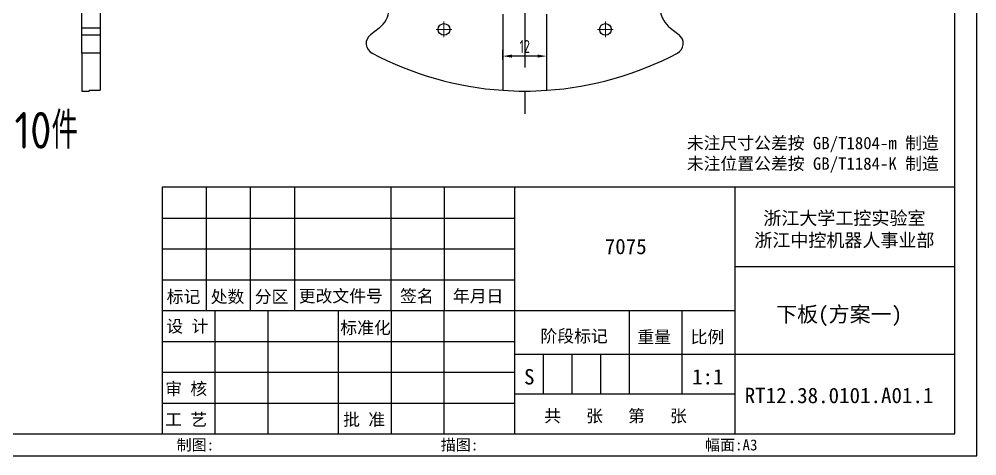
# Model space of a CAD drawing. Header units: millimetres. Extents: x 2655 to 4125, y 1630 to 1991.
# Drawn here: x 3864.1 to 4125.1, y 1634.5 to 1753.5 of the extents above; entities that cross this region are included whole.
import ezdxf

# ---------------------------------------------------------------- set-up
doc = ezdxf.new("R2010")
doc.units = ezdxf.units.MM
doc.linetypes.add('CENTER', pattern=[50.8, 31.75, -6.35, 6.35, -6.35])
for name, color, linetype in [('3中心线层', 1, 'CENTER'), ('41', 3, 'Continuous'), ('7标注层', 4, 'Continuous'), ('NUM', 6, 'Continuous'), ('图框_外框线', 7, 'Continuous'), ('图框_标题栏文字', 73, 'Continuous')]:
    doc.layers.add(name, color=color, linetype=linetype)
doc.styles.add('PC_TEXTSTYLE', font='gbenor.shx', dxfattribs={"width": 0.8, "bigfont": 'gbcbig.shx'})
doc.styles.get("Standard").update_dxf_attribs({"font": 'arial.ttf'})
doc.styles.add('仿宋体', font='')
doc.styles.add('工程字', font='gbenor.shx', dxfattribs={"bigfont": 'gbcbig.shx'})
doc.styles.get('仿宋体').set_extended_font_data('FangSong_GB2312')
doc.dimstyles.new('GB-35', dxfattribs={"dimtxt": 3.5, "dimasz": 2.5, "dimexe": 1.75, "dimexo": 0, "dimgap": 0.875, "dimtad": 1, "dimdsep": 46, "dimtxsty": 'PC_TEXTSTYLE', "dimcen": -3.5, "dimadec": 0, "dimazin": 0, "dimtfac": 0.7, "dimtmove": 0, "dimatfit": 3, "dimfxl": 1, "dimtzin": 0, "dimarcsym": 0})

# ---------------------------------------------------------------- blocks, each defined once
blk = doc.blocks.new('SW_CENTERMARKSYMBOL_30')
at = {"color": 0, "linetype": 'Continuous', "lineweight": 0}
for p, q in [((-1.25, 0), (-2.125, 0)), ((0, 0), (-1.25, 0)), ((0, 1.25), (0, 2.125)), ((0, 0), (0, 1.25)), ((0, 0), (0, -1.25)), ((0, 0), (1.25, 0)), ((1.25, 0), (2.125, 0)), ((0, -1.25), (0, -2.125))]:
    blk.add_line(p, q, dxfattribs=at)
blk = doc.blocks.new('SW_CENTERMARKSYMBOL_32')
at = {"color": 0, "linetype": 'Continuous', "lineweight": 0}
for p, q in [((-1.25, 0), (-2.125, 0)), ((0, 0), (-1.25, 0)), ((0, 1.25), (0, 2.125)), ((0, 0), (0, 1.25)), ((0, 0), (0, -1.25)), ((0, 0), (1.25, 0)), ((1.25, 0), (2.125, 0)), ((0, -1.25), (0, -2.125))]:
    blk.add_line(p, q, dxfattribs=at)
blk = doc.blocks.new('*D303')
at = {"layer": '7标注层', "color": 0, "lineweight": -2, "transparency": 16777216}
for p, q in [((3995.85, 1742.4), (3995.85, 1745.16)), ((4007.85, 1742.4), (4007.85, 1745.16)), ((4005.35, 1743.41), (3998.35, 1743.41))]:
    blk.add_line(p, q, dxfattribs=at)
at = {"layer": '7标注层', "color": 0, "transparency": 16777216}
for points in [[(3998.35, 1743.82), (3998.35, 1742.99), (3995.85, 1743.41)], [(4005.35, 1743.82), (4005.35, 1742.99), (4007.85, 1743.41)]]:
    blk.add_solid(points, dxfattribs=at)
at = {"layer": 'Defpoints', "color": 0, "transparency": 16777216}
for p in [(3995.85, 1743.41), (3995.85, 1742.4), (4007.85, 1742.4)]:
    blk.add_point(p, dxfattribs=at)
at = {"layer": '7标注层', "color": 0, "lineweight": 25, "transparency": 16777216, "insert": (4001.85, 1746.03), "char_height": 3.5, "attachment_point": 5, "style": 'PC_TEXTSTYLE'}
blk.add_mtext('12', dxfattribs=at)

msp = doc.modelspace()

# ---------------------------------------------------------------- linework, layer by layer
at = {"color": 7, "linetype": 'Continuous', "lineweight": 25}
for p, q in [((3881.109, 1751.065), (3881.109, 1761.592)), ((3886.109, 1761.592), (3886.109, 1751.065)), ((3995.855, 1754.883), (3995.855, 1734.086)), ((4007.855, 1734.086), (4007.855, 1754.883)), ((3886.109, 1751.065), (3881.109, 1751.065)), ((3881.109, 1749.225), (3881.109, 1751.065)), ((3881.109, 1749.225), (3886.109, 1749.225)), ((3881.109, 1744.209), (3881.109, 1749.225)), ((3886.109, 1751.065), (3886.109, 1749.225)), ((3886.109, 1749.225), (3886.109, 1744.209)), ((3962.155, 1751.065), (3959.8, 1749.225)), ((4041.555, 1751.065), (4043.909, 1749.225)), ((3886.109, 1744.209), (3881.109, 1744.209)), ((3881.109, 1744.209), (3881.109, 1733.883)), ((3886.109, 1744.209), (3886.109, 1734.086)), ((3881.109, 1733.883), (3883.109, 1733.883)), ((3883.109, 1734.086), (3886.109, 1734.086)), ((3883.109, 1734.086), (3883.109, 1733.883))]:
    msp.add_line(p, q, dxfattribs=at)
for centre in [(3979.855, 1750.683), (4023.855, 1750.683)]:
    msp.add_circle(centre, 1.6, dxfattribs=at)
for centre, radius, start, end in [((3957.537, 1756.975), 7.5, 308, 38), ((4046.172, 1756.975), 7.5, 142, 232), ((3961.647, 1746.861), 3, 128, 242.126), ((4042.062, 1746.861), 3, 297.874, 52), ((4001.855, 1822.883), 89, 242.126, 266.13443), ((4001.855, 1822.883), 89, 273.86557, 297.874), ((4001.855, 1822.883), 89, 266.13443, 273.86557)]:
    msp.add_arc(centre, radius, start, end, dxfattribs=at)
at = {"layer": '3中心线层', "color": 1}
msp.add_line((4001.855, 1822.883), (4001.906, 1724.694), dxfattribs=at)
at = {"layer": '图框_外框线', "lineweight": 25}
for p, q in [((3915.078, 1707.651), (3915.078, 1674.051)), ((3927.078, 1674.051), (3927.078, 1707.651)), ((3939.078, 1707.651), (3939.078, 1674.051)), ((3965.478, 1674.051), (3965.478, 1707.651)), ((3979.878, 1707.651), (3979.878, 1674.051)), ((3999.078, 1707.651), (3999.078, 1640.451)), ((4059.078, 1707.651), (4059.078, 1640.451)), ((4059.078, 1686.051), (4119.078, 1686.051)), ((3903.078, 1682.451), (3999.078, 1682.451)), ((3903.078, 1674.051), (4059.078, 1674.051)), ((3917.478, 1640.451), (3917.478, 1674.051)), ((3931.878, 1674.051), (3931.878, 1640.451)), ((3951.078, 1640.451), (3951.078, 1674.051)), ((3965.478, 1674.051), (3965.478, 1640.451)), ((3979.878, 1640.451), (3979.878, 1674.051)), ((4030.278, 1674.051), (4030.278, 1651.251)), ((4044.678, 1674.051), (4044.678, 1651.251)), ((4119.078, 1662.051), (3999.078, 1662.051)), ((4059.078, 1651.251), (3999.078, 1651.251))]:
    msp.add_line(p, q, dxfattribs=at)
at = {"layer": '图框_外框线', "color": 20, "lineweight": 25}
for p, q in [((3903.078, 1699.251), (3999.078, 1699.251)), ((3903.078, 1690.851), (3999.078, 1690.851)), ((3903.078, 1665.651), (3999.078, 1665.651)), ((4006.878, 1662.051), (4006.878, 1651.251)), ((4014.678, 1662.051), (4014.678, 1651.251)), ((4022.478, 1662.051), (4022.478, 1651.251)), ((3903.078, 1657.251), (3999.078, 1657.251)), ((3903.078, 1648.851), (3999.078, 1648.851))]:
    msp.add_line(p, q, dxfattribs=at)
at = {"layer": '图框_外框线', "lineweight": 25}
for points in [[(3621.078, 1634.451), (4125.078, 1634.451), (4125.078, 1990.851), (3621.078, 1990.851)], [(3651.078, 1640.451), (4119.078, 1640.451), (4119.078, 1984.851), (3651.078, 1984.851)]]:
    msp.add_lwpolyline(points, close=True, dxfattribs=at)
msp.add_lwpolyline([(4119.078, 1707.651), (3903.078, 1707.651), (3903.078, 1640.451), (4119.078, 1640.451), (4119.078, 1707.651)], dxfattribs=at)

# ---------------------------------------------------------------- block references
at = {"color": 1, "linetype": 'Continuous', "lineweight": 25}
for name, p in [('SW_CENTERMARKSYMBOL_32', (3979.855, 1750.683)), ('SW_CENTERMARKSYMBOL_30', (4023.855, 1750.683))]:
    msp.add_blockref(name, p, dxfattribs=at)

# ---------------------------------------------------------------- texts
at = {"layer": '41', "color": 73, "lineweight": 25, "width": 57.86919, "attachment_point": 5, "style": '仿宋体'}
for s, insert, char_height in [('浙江大学工控实验室\\P浙江中控机器人事业部', (4088.976, 1696.043), 3.6), ('7075', (4029.379, 1691.483), 4.2), ('{\\fSimSun|b0|i0|c134|p2;下板(方案一)}', (4087.528, 1672.487), 4.2), ('RT12.38.0101.A01.1', (4087.528, 1650.887), 4.2)]:
    msp.add_mtext(s, dxfattribs=dict(at, insert=insert, char_height=char_height))
at = {"layer": '41', "color": 73, "lineweight": 25, "char_height": 3, "width": 19.02088, "attachment_point": 4}
for s, insert in [('{\\fFangSong_GB2312|b0|i0|c134|p49;制图:}', (3906.984, 1637.269)), ('{\\fFangSong_GB2312|b0|i0|c134|p49;描图:}', (3978.984, 1637.269)), ('{\\fFangSong_GB2312|b0|i0|c134|p49;幅面:A3}', (4050.984, 1637.269))]:
    msp.add_mtext(s, dxfattribs=dict(at, insert=insert))
at = {"layer": 'NUM', "lineweight": 25, "ltscale": 11, "insert": (3841.185, 1728.183), "char_height": 10, "width": 68.78586, "attachment_point": 1, "style": '工程字'}
msp.add_mtext('数量：10件', dxfattribs=at)
at = {"layer": '图框_标题栏文字', "lineweight": 25, "style": '仿宋体'}
for s, height, p in [('标记', 3.36, (3904.278, 1676.157)), ('处数', 3.36, (3916.278, 1676.157)), ('分区', 3.36, (3928.278, 1676.157)), ('更改文件号', 3.36, (3940.278, 1676.335)), ('签名', 3.36, (3967.878, 1676.338)), ('年月日', 3.36, (3982.278, 1676.338)), ('设 计', 3.36, (3904.198, 1668.108)), ('标准化', 3.36, (3951.604, 1667.69)), ('阶段标记', 3.36, (4006.147, 1665.412)), ('重量', 3.36, (4032.547, 1665.172)), ('比例', 3.36, (4047.078, 1665.172)), ('S', 4.2, (4001.672, 1653.906)), ('1:1', 4.2, (4047.457, 1653.906)), ('审 核', 3.36, (3903.85, 1651.068)), ('共   张   第   张', 3.36, (4007.136, 1643.667)), ('工 艺', 3.36, (3903.85, 1642.668)), ('批 准', 3.36, (3952.36, 1642.668))]:
    msp.add_text(s, height=height, dxfattribs=at).set_placement(p)
at = {"layer": '图框_标题栏文字', "lineweight": 25, "insert": (4046.033, 1721.391), "char_height": 3.36, "width": 83.37624, "attachment_point": 1, "style": '仿宋体'}
msp.add_mtext('未注尺寸公差按 GB/T1804-m 制造\\P未注位置公差按 GB/T1184-K 制造', dxfattribs=at)

# ---------------------------------------------------------------- dimensions: what is measured, and where the dimension line sits
at = {"layer": '7标注层', "color": 3, "lineweight": 25}
dim = msp.add_linear_dim(base=(3995.855, 1743.406), p1=(4007.855, 1742.402), p2=(3995.855, 1742.402), dimstyle='GB-35', dxfattribs=at)
dim.commit()
dim.dimension.update_dxf_attribs({"geometry": '*D303', "text_midpoint": (4001.855, 1743.406), "dimtype": 160})

doc.saveas('drawing.dxf')
